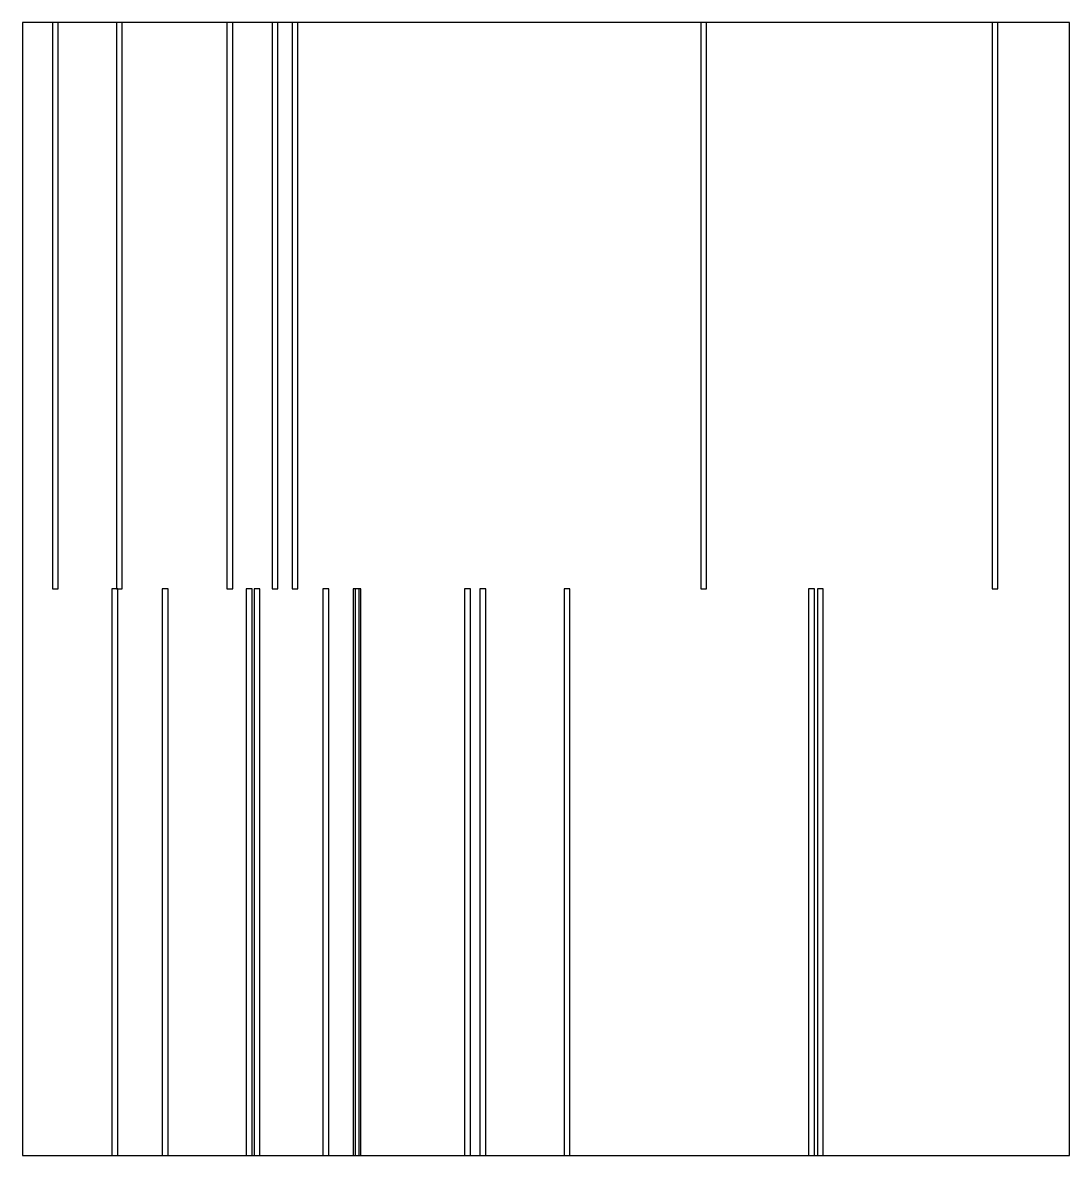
# Model space of a CAD drawing. Header units: millimetres. Extents: x 0 to 555, y 0 to 600.
import ezdxf

# ---------------------------------------------------------------- set-up
doc = ezdxf.new("R2010")
doc.units = ezdxf.units.MM
doc.layers.add('OUTLINE', color=5, linetype='Continuous')
doc.layers.add('SLOT', color=1, linetype='Continuous')

msp = doc.modelspace()

# ---------------------------------------------------------------- linework, layer by layer
at = {"layer": 'OUTLINE'}
msp.add_lwpolyline([(0, 0), (554.56, 0), (554.56, 600), (0, 600), (0, 0)], close=True, dxfattribs=at)
at = {"layer": 'SLOT'}
for points in [[(15.76, 300), (18.86, 300), (18.86, 600), (15.76, 600), (15.76, 300)], [(49.66, 300), (52.76, 300), (52.76, 600), (49.66, 600), (49.66, 300)], [(108.18, 300), (111.28, 300), (111.28, 600), (108.18, 600), (108.18, 300)], [(132.11, 300), (135.21, 300), (135.21, 600), (132.11, 600), (132.11, 300)], [(142.73, 300), (145.83, 300), (145.83, 600), (142.73, 600), (142.73, 300)], [(359.26, 300), (362.36, 300), (362.36, 600), (359.26, 600), (359.26, 300)], [(513.65, 300), (516.75, 300), (516.75, 600), (513.65, 600), (513.65, 300)], [(47.32, 0), (50.42, 0), (50.42, 300), (47.32, 300), (47.32, 0)], [(73.99, 0), (77.09, 0), (77.09, 300), (73.99, 300), (73.99, 0)], [(118.44, 0), (121.54, 0), (121.54, 300), (118.44, 300), (118.44, 0)], [(122.61, 0), (125.71, 0), (125.71, 300), (122.61, 300), (122.61, 0)], [(159.13, 0), (162.23, 0), (162.23, 300), (159.13, 300), (159.13, 0)], [(175.15, 0), (178.25, 0), (178.25, 300), (175.15, 300), (175.15, 0)], [(176.15, 0), (179.25, 0), (179.25, 300), (176.15, 300), (176.15, 0)], [(234.09, 0), (237.19, 0), (237.19, 300), (234.09, 300), (234.09, 0)], [(242.27, 0), (245.37, 0), (245.37, 300), (242.27, 300), (242.27, 0)], [(286.89, 0), (289.99, 0), (289.99, 300), (286.89, 300), (286.89, 0)], [(416.35, 0), (419.45, 0), (419.45, 300), (416.35, 300), (416.35, 0)], [(421.1, 0), (424.2, 0), (424.2, 300), (421.1, 300), (421.1, 0)]]:
    msp.add_lwpolyline(points, close=True, dxfattribs=at)

doc.saveas('drawing.dxf')
